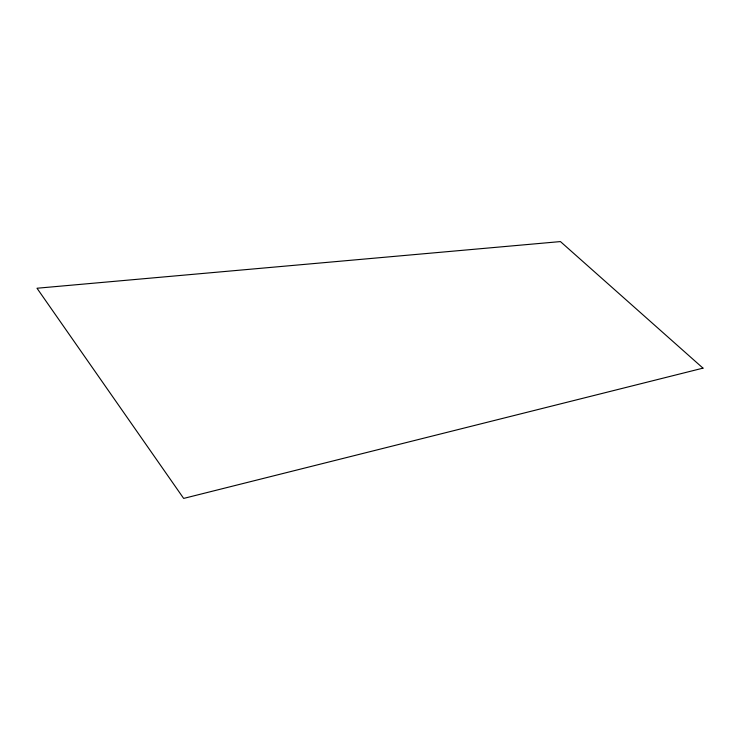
<?xml version="1.0" encoding="UTF-8"?>
<svg xmlns="http://www.w3.org/2000/svg" width="740" height="740" viewBox="0 0 740 740"><rect width="100%" height="100%" fill="white"/><g stroke="black" fill="none" stroke-linecap="round" stroke-linejoin="round"><path stroke-width="1.11" d="M703 368.141L183.659 498.418L37 288.239L560.439 241.582L703 368.141"/></g></svg>
